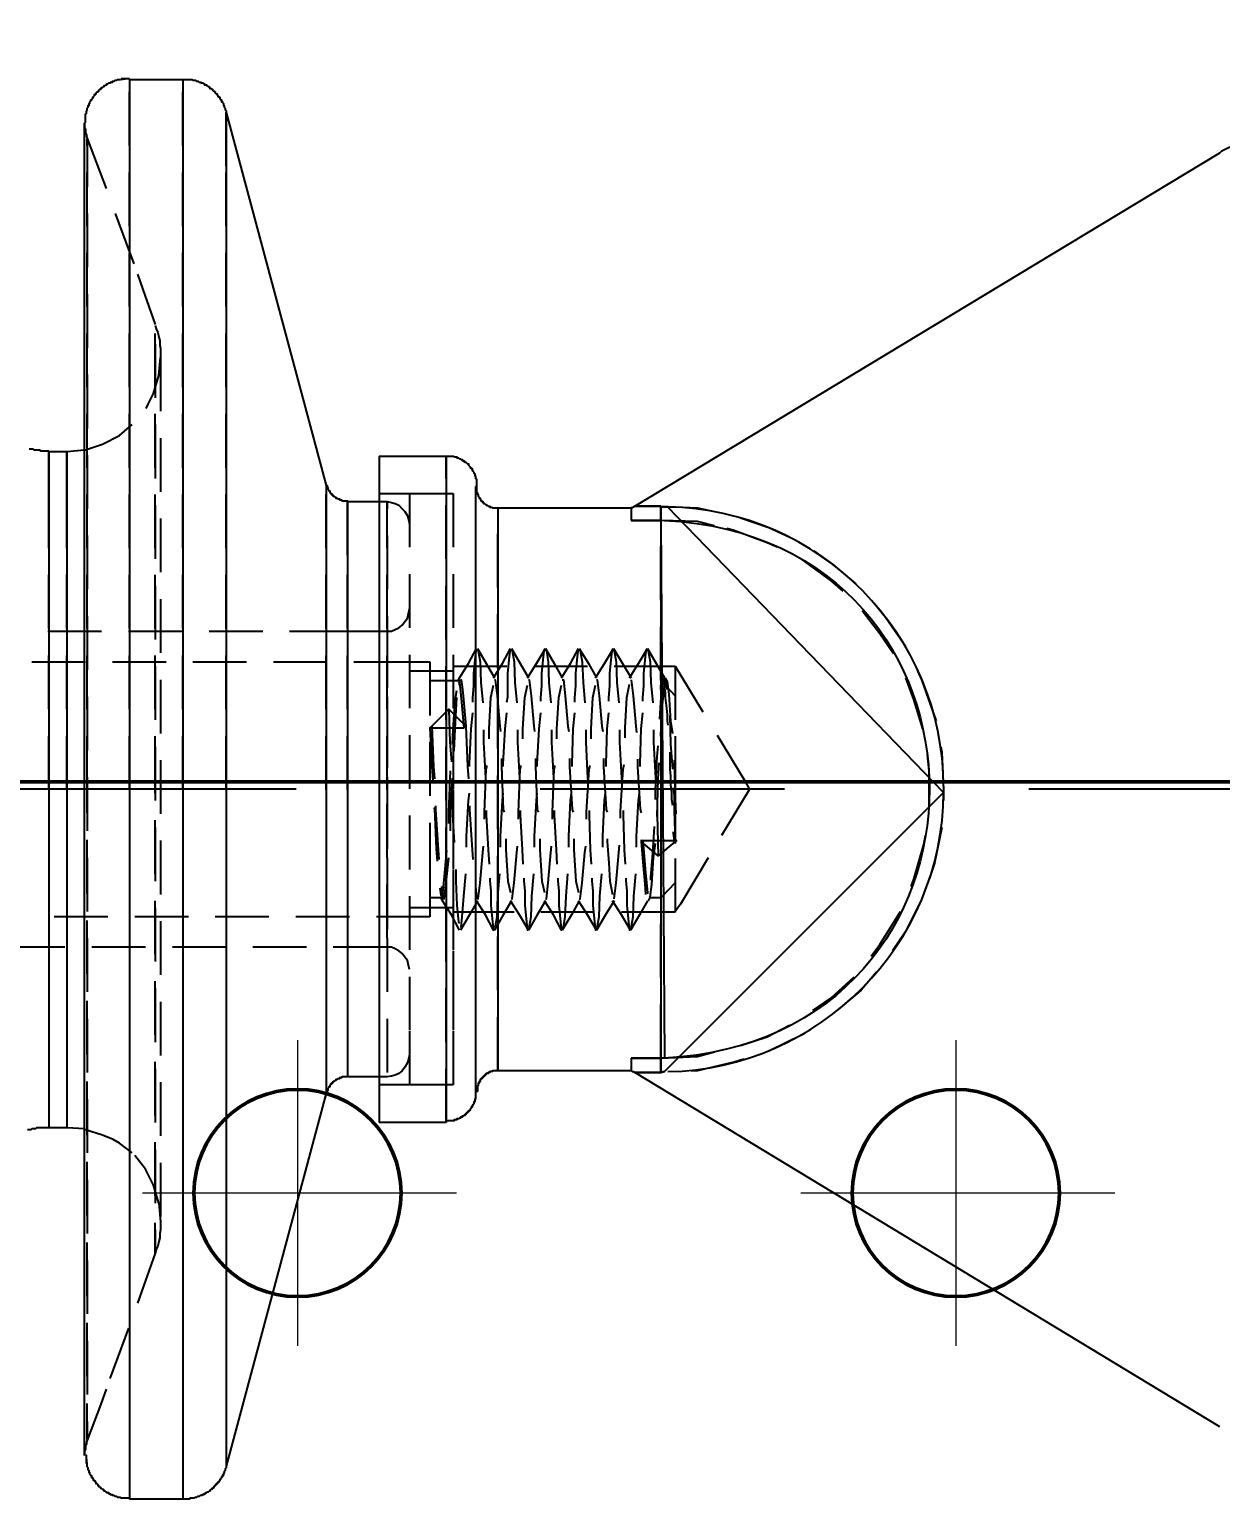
# Model space of a CAD drawing. Header units: inches. Extents: x 198356 to 209798, y -190593 to -183267.
# Drawn here: x 203965.4 to 204045.8, y -184401.5 to -184301.5 of the extents above; entities that cross this region are included whole.
import ezdxf

# ---------------------------------------------------------------- set-up
doc = ezdxf.new("R2010")
doc.units = ezdxf.units.IN
doc.header["$LTSCALE"] = 13
doc.linetypes.add('CENTERX2', pattern=[101.6, 63.5, -12.7, 12.7, -12.7])
doc.linetypes.add('点画线', pattern=[18, 12, -2, 2, -2])
doc.layers.add('1', color=4, linetype='Continuous')
for name, color, linetype, lineweight in [('2细实线', 3, 'Continuous', 20), ('中心线层', 1, '点画线', 18), ('标注、文本', 3, 'Continuous', 25), ('粗实线层', 7, 'Continuous', 35)]:
    doc.layers.add(name, color=color, linetype=linetype, lineweight=lineweight)
doc.styles.get("Standard").update_dxf_attribs({"font": 'gbenor.shx', "bigfont": 'gbcbig.shx'})
doc.dimstyles.new('英寸 1-10', dxfattribs={"dimscale": 14, "dimtxt": 3.5, "dimasz": 2, "dimexe": 1.5, "dimexo": 0.5, "dimgap": 0.5, "dimtad": 1, "dimtoh": 1, "dimdec": 0, "dimdsep": 46, "dimtxsty": 'Standard', "dimcen": 2.5, "dimclrd": 3, "dimclre": 3, "dimclrt": 3, "dimadec": 0, "dimazin": 2, "dimtfac": 1, "dimtdec": 0, "dimtmove": 0, "dimatfit": 2, "dimfxl": 1, "dimarcsym": 0})

# ---------------------------------------------------------------- blocks, each defined once
blk = doc.blocks.new('*D101')
at = {"layer": '2细实线', "color": 3, "linetype": 'ByBlock', "lineweight": -2}
for p, q in [((204482.46, -183812.81), (204702.34, -183812.81)), ((204681.34, -183854.81), (204681.34, -185990.8)), ((204332.46, -186032.8), (204702.34, -186032.8)), ((201100.83, -188826.91), (201100.83, -188994.78)), ((199830.83, -188846.49), (199830.83, -188994.78)), ((201072.83, -188973.78), (199858.83, -188973.78))]:
    blk.add_line(p, q, dxfattribs=at)
at = {"layer": '2细实线', "color": 3, "linetype": 'ByBlock'}
for points in [[(204674.34, -183854.81), (204688.34, -183854.81), (204681.34, -183812.81)], [(204674.34, -185990.8), (204688.34, -185990.8), (204681.34, -186032.8)], [(199858.83, -188969.12), (199858.83, -188978.45), (199830.83, -188973.78)], [(201072.83, -188969.12), (201072.83, -188978.45), (201100.83, -188973.78)]]:
    blk.add_solid(points, dxfattribs=at)
at = {"layer": 'Defpoints', "color": 0, "linetype": 'ByBlock'}
for p in [(204475.46, -183812.81), (204325.46, -186032.8), (204681.34, -186032.8), (201100.83, -188819.91), (199830.83, -188839.49), (199830.83, -188973.78)]:
    blk.add_point(p, dxfattribs=at)
at = {"layer": '2细实线', "color": 3, "linetype": 'ByBlock', "insert": (204636.06, -185152.31), "char_height": 73.5, "attachment_point": 5, "rotation": 90}
blk.add_mtext('2220 [87]', dxfattribs=at)
at = {"layer": '2细实线', "color": 3, "linetype": 'ByBlock', "insert": (200465.83, -188941.26), "char_height": 49, "attachment_point": 5}
blk.add_mtext('1270 [50]', dxfattribs=at)
blk = doc.blocks.new('A$C1E121E43')
at = {"layer": '1', "ltscale": 5}
for p, q in [((286.28, 121.31), (289.9, 121.31)), ((292.81, 119.07), (299.58, 93.85)), ((283.43, 117.32), (284.7, 113.93)), ((320.44, 92.46), (359.99, 116.35)), ((285.31, 112.24), (286.58, 108.85)), ((288.39, 102.8), (288.39, 102.5)), ((283.43, 100.51), (283.43, 100.93)), ((280.83, 96.15), (282.04, 96.15)), ((282.04, 96.15), (283.25, 96.27)), ((303.15, 95.85), (307.68, 95.85)), ((305.2, 93.31), (308.17, 93.31)), ((301.03, 92.77), (303.15, 92.77)), ((303.15, 92.77), (303.69, 92.77)), ((311.19, 92.34), (320.2, 92.34)), ((320.44, 92.46), (322.2, 92.46)), ((322.2, 91.5), (320.2, 91.5)), ((320.2, 91.5), (322.2, 91.5)), ((280.77, 84), (284.4, 84)), ((286.22, 84), (289.84, 84)), ((291.66, 84), (295.29, 84)), ((279.68, 81.94), (283.31, 81.94)), ((285.13, 81.94), (288.76, 81.94)), ((290.57, 81.94), (294.2, 81.94)), ((296.01, 81.94), (299.64, 81.94)), ((305.2, 81.34), (308.17, 81.34)), ((307.68, 79.88), (307.68, 81.64)), ((308.17, 81.64), (311.8, 81.64)), ((313.61, 81.64), (317.24, 81.64)), ((323.16, 81.64), (325.04, 78.55)), ((306.59, 80.67), (308.53, 80.67)), ((308.47, 80.61), (308.59, 80.85)), ((322.2, 80.67), (323.16, 79.64)), ((322.2, 80.67), (322.56, 80.67)), ((307.68, 78.01), (307.68, 79.88)), ((306.59, 77.47), (308.89, 77.47)), ((309.01, 77.59), (308.89, 77.47)), ((283.43, 73.29), (283.43, 76.92)), ((286.28, 73.29), (286.28, 76.92)), ((289.9, 73.29), (289.9, 76.92)), ((292.81, 73.29), (292.81, 76.92)), ((322.2, 76.92), (322.2, 76.98)), ((283.43, 71.72), (283.43, 73.29)), ((288.03, 73.05), (288.03, 73.29)), ((328.18, 73.29), (326.31, 70.21)), ((318.57, 69.97), (318.57, 69.79)), ((320.87, 69.91), (320.87, 69.79)), ((320.99, 69.85), (320.87, 69.79)), ((323.16, 69.79), (322.02, 68.82)), ((322.2, 69.85), (323.1, 69.85)), ((323.1, 69.85), (323.29, 69.85)), ((323.29, 69.85), (323.16, 69.79)), ((319.84, 67.31), (319.84, 67.12)), ((323.16, 67), (322.2, 65.98)), ((308.17, 65.31), (305.2, 65.31)), ((307.38, 65.98), (306.59, 65.98)), ((307.44, 65.79), (307.32, 66.04)), ((322.2, 65.98), (321.41, 65.98)), ((284.82, 64.71), (281.2, 64.71)), ((290.27, 64.71), (286.64, 64.71)), ((295.71, 64.71), (292.08, 64.71)), ((301.15, 64.71), (297.52, 64.71)), ((306.59, 64.71), (302.97, 64.71)), ((317.72, 65.01), (314.09, 65.01)), ((323.16, 65.01), (319.54, 65.01)), ((281.92, 62.65), (278.29, 62.65)), ((287.36, 62.65), (283.74, 62.65)), ((292.81, 62.65), (289.18, 62.65)), ((298.25, 62.65), (294.62, 62.65)), ((303.69, 62.65), (300.06, 62.65)), ((320.2, 55.15), (322.2, 55.15)), ((320.2, 54.3), (311.19, 54.3)), ((359.99, 30.24), (320.44, 54.18)), ((322.44, 54.24), (322.2, 54.18)), ((303.15, 53.88), (301.03, 53.88)), ((303.69, 53.88), (303.15, 53.88)), ((308.17, 53.34), (305.2, 53.34)), ((299.58, 52.79), (292.81, 27.58)), ((282.04, 50.43), (280.83, 50.43)), ((283.25, 50.37), (282.04, 50.43)), ((307.68, 50.8), (303.15, 50.8)), ((288.03, 41.97), (286.82, 38.58)), ((286.22, 36.89), (284.95, 33.5)), ((289.9, 25.34), (286.28, 25.34))]:
    blk.add_line(p, q, dxfattribs=at)
at = {"layer": '1', "color": 1, "linetype": 'CENTERX2', "lineweight": -3, "ltscale": 0.1}
blk.add_line((429.62, 73.32), (0, 73.32), dxfattribs=at)
at = {"layer": '1', "ltscale": 5}
for points in [[(283.25, 118.35), (283.31, 118.41), (283.31, 118.89), (283.31, 118.95), (283.37, 119.01), (283.37, 119.19), (283.43, 119.25), (283.43, 119.37), (283.49, 119.43), (283.49, 119.55), (283.55, 119.55), (283.55, 119.68), (283.61, 119.68), (283.61, 119.8), (283.68, 119.86), (283.68, 119.92), (283.74, 119.92), (283.74, 119.98), (283.8, 120.04), (283.8, 120.1), (283.86, 120.1), (283.86, 120.16), (283.92, 120.22), (283.92, 120.28), (283.98, 120.28), (283.98, 120.34), (284.04, 120.34), (284.04, 120.4), (284.1, 120.46), (284.16, 120.46), (284.16, 120.52), (284.22, 120.52), (284.22, 120.58), (284.28, 120.64), (284.34, 120.64), (284.34, 120.7), (284.4, 120.7), (284.4, 120.76), (284.46, 120.76), (284.52, 120.82), (284.58, 120.82), (284.58, 120.89), (284.64, 120.89), (284.7, 120.95), (284.76, 120.95), (284.76, 121.01), (284.82, 121.01), (284.88, 121.07), (285.01, 121.07), (285.01, 121.13), (285.13, 121.13), (285.13, 121.19), (285.25, 121.19), (285.31, 121.25), (285.43, 121.25), (285.49, 121.31), (285.67, 121.31), (286.15, 121.37), (286.28, 121.37)], [(286.28, 121.31), (286.28, 25.4), (286.28, 25.34)], [(289.9, 121.31), (290.45, 121.31), (290.51, 121.31), (290.57, 121.25), (290.75, 121.25), (290.81, 121.19), (290.93, 121.19), (290.99, 121.13), (291.11, 121.13), (291.11, 121.07), (291.23, 121.07), (291.3, 121.01), (291.36, 121.01), (291.36, 120.95), (291.48, 120.95), (291.48, 120.89), (291.54, 120.89), (291.6, 120.82), (291.66, 120.82), (291.66, 120.76), (291.72, 120.76), (291.72, 120.7), (291.78, 120.7), (291.84, 120.64), (291.9, 120.64), (291.9, 120.58), (291.96, 120.52), (292.02, 120.52), (292.02, 120.46), (292.08, 120.46), (292.08, 120.4), (292.14, 120.34), (292.2, 120.34), (292.2, 120.28), (292.26, 120.22), (292.26, 120.16), (292.32, 120.16), (292.32, 120.1), (292.38, 120.1), (292.38, 120.04), (292.44, 119.98), (292.44, 119.92), (292.5, 119.92), (292.5, 119.8), (292.56, 119.8), (292.56, 119.74), (292.63, 119.68), (292.63, 119.55), (292.69, 119.55), (292.69, 119.43), (292.75, 119.37), (292.75, 119.25), (292.81, 119.19), (292.81, 119.07)], [(289.9, 121.31), (289.9, 25.4), (289.9, 25.34)], [(286.28, 116.83), (286.28, 116.95), (286.28, 118.47), (286.28, 119.62), (286.28, 120.46)], [(289.9, 116.83), (289.9, 116.95), (289.9, 118.47), (289.9, 119.62), (289.9, 120.46)], [(283.25, 118.35), (283.25, 118.16), (283.25, 118.04), (283.31, 117.92), (283.31, 117.8), (283.31, 117.68), (283.37, 117.56), (283.37, 117.44), (283.43, 117.32)], [(283.25, 28.3), (283.25, 118.16), (283.25, 118.35)], [(292.81, 115.44), (292.81, 116.59), (292.81, 116.83), (292.81, 117.68), (292.81, 118.47), (292.81, 118.95), (292.81, 119.07)], [(292.81, 119.07), (292.81, 27.7), (292.81, 27.58)], [(283.43, 116.83), (283.43, 116.95), (283.43, 117.26), (283.43, 116.95), (283.43, 116.29), (283.43, 115.38), (283.43, 114.11), (283.43, 114.05)], [(359.99, 116.35), (360.11, 116.47), (361.08, 116.95), (361.2, 117.01), (361.32, 117.01), (361.44, 117.08), (361.56, 117.14), (361.69, 117.2), (361.81, 117.2), (361.93, 117.26), (361.99, 117.32), (362.11, 117.32), (362.35, 117.44), (362.47, 117.44), (362.59, 117.5), (362.71, 117.5), (362.83, 117.56), (363.08, 117.56), (363.2, 117.62), (363.32, 117.62), (363.44, 117.68), (363.68, 117.68), (364.77, 117.8), (365.13, 117.8)], [(283.43, 111.39), (283.43, 112.6), (283.43, 114.11), (283.43, 115.02)], [(286.28, 111.39), (286.28, 113.14), (286.28, 115.02)], [(289.9, 111.39), (289.9, 113.14), (289.9, 115.02)], [(292.81, 111.39), (292.81, 111.63), (292.81, 113.57), (292.81, 115.02)], [(283.43, 112.24), (283.43, 110.79), (283.43, 108.67), (283.43, 108.61)], [(283.43, 105.95), (283.43, 106.31), (283.43, 108.67), (283.43, 109.58)], [(286.28, 105.95), (286.28, 108.31), (286.28, 109.58)], [(289.9, 105.95), (289.9, 108.31), (289.9, 109.58)], [(292.81, 105.95), (292.81, 106.98), (292.81, 109.46), (292.81, 109.58)], [(286.82, 108.13), (287.18, 107.1), (288.03, 104.74)], [(283.43, 106.79), (283.43, 106.31), (283.43, 103.77), (283.43, 103.17)], [(283.43, 100.93), (283.43, 103.77), (283.43, 104.13)], [(286.28, 100.51), (286.28, 102.5), (286.28, 104.13)], [(288.03, 104.68), (288.09, 104.44), (288.21, 104.19), (288.27, 103.89), (288.33, 103.65), (288.33, 103.35), (288.39, 103.11), (288.39, 102.8)], [(288.03, 100.51), (288.03, 101.23), (288.03, 102.56), (288.03, 103.53), (288.03, 104.13)], [(289.9, 100.51), (289.9, 102.5), (289.9, 104.13)], [(292.81, 100.51), (292.81, 101.41), (292.81, 104.13)], [(288.03, 103.41), (288.03, 103.05), (288.03, 101.9), (288.03, 100.51), (288.03, 99.78)], [(287.42, 99.05), (287.55, 99.36), (287.91, 100.08), (288.27, 101.29), (288.39, 102.5)], [(288.39, 102.5), (288.39, 102.38), (288.39, 101.9), (288.39, 101.11), (288.39, 100.02), (288.39, 98.87)], [(283.43, 101.35), (283.43, 100.93), (283.43, 97.97), (283.43, 97.72)], [(279.5, 96.33), (279.74, 96.33), (279.81, 96.27), (280.17, 96.27), (280.29, 96.21), (280.83, 96.21)], [(283.43, 95.06), (283.43, 97.97), (283.43, 98.69)], [(286.28, 95.06), (286.28, 95.91), (286.28, 98.69)], [(288.03, 95.06), (288.03, 95.79), (288.03, 97.84), (288.03, 98.69)], [(289.9, 95.06), (289.9, 95.91), (289.9, 98.69)], [(292.81, 95.06), (292.81, 95.12), (292.81, 98.33), (292.81, 98.69)], [(283.25, 96.27), (283.31, 96.27), (284.46, 96.64), (285.61, 97.24), (286.46, 97.97)], [(288.03, 97.97), (288.03, 96.88), (288.03, 94.64), (288.03, 94.34)], [(280.83, 89.62), (280.83, 90.16), (280.83, 91.92), (280.83, 93.25), (280.83, 93.37), (280.83, 94.52), (280.83, 95.37), (280.83, 95.91), (280.83, 96.15)], [(280.83, 96.15), (280.83, 50.56), (280.83, 50.43)], [(282.04, 89.62), (282.04, 90.16), (282.04, 91.92), (282.04, 93.25), (282.04, 93.37), (282.04, 94.52), (282.04, 95.37), (282.04, 95.91), (282.04, 96.15)], [(282.04, 96.15), (282.04, 50.56), (282.04, 50.43)], [(288.39, 97.06), (288.39, 96.94), (288.39, 95), (288.39, 93.43)], [(283.43, 95.91), (283.43, 94.76), (283.43, 92.28)], [(303.15, 95.85), (303.15, 75.95), (303.15, 73.29)], [(307.68, 94.34), (307.68, 94.64), (307.68, 95.37), (307.68, 95.73), (307.68, 95.85)], [(307.68, 95.85), (308.17, 95.85), (308.23, 95.79), (308.41, 95.79), (308.41, 95.73), (308.53, 95.73), (308.59, 95.67), (308.65, 95.67), (308.71, 95.61), (308.77, 95.61), (308.77, 95.55), (308.89, 95.55), (308.89, 95.49), (308.95, 95.49), (308.95, 95.43), (309.01, 95.43), (309.13, 95.31), (309.19, 95.31), (309.19, 95.24), (309.32, 95.12), (309.32, 95.06), (309.38, 95.06), (309.38, 95), (309.44, 95), (309.44, 94.88), (309.5, 94.88), (309.5, 94.82), (309.56, 94.76), (309.56, 94.7), (309.62, 94.64), (309.62, 94.52), (309.68, 94.52), (309.68, 94.34), (309.74, 94.28), (309.74, 93.79)], [(307.68, 95.85), (307.68, 75.95), (307.68, 73.29)], [(283.43, 89.62), (283.43, 91.43), (283.43, 93.25)], [(286.28, 89.62), (286.28, 92.34), (286.28, 93.25)], [(288.03, 89.62), (288.03, 91.01), (288.03, 93.25)], [(289.9, 89.62), (289.9, 92.34), (289.9, 93.25)], [(292.81, 89.62), (292.81, 91.74), (292.81, 93.25)], [(299.58, 93.85), (299.64, 93.85), (299.64, 93.73), (299.7, 93.73), (299.7, 93.61), (299.76, 93.55), (299.76, 93.49), (299.82, 93.49), (299.82, 93.43), (299.88, 93.37), (299.88, 93.31), (299.94, 93.31), (299.94, 93.25), (300, 93.25), (300, 93.19), (300.06, 93.19), (300.06, 93.13), (300.12, 93.13), (300.18, 93.07), (300.24, 93.07), (300.24, 93.01), (300.31, 93.01), (300.37, 92.95), (300.49, 92.95), (300.49, 92.89), (300.61, 92.89), (300.67, 92.83), (301.03, 92.83), (301.03, 92.77)], [(299.58, 93.85), (299.58, 53.16), (299.58, 52.79)], [(299.58, 89.62), (299.58, 90.65), (299.58, 91.92), (299.58, 92.89), (299.58, 93.25)], [(303.15, 93.31), (306.78, 93.31), (308.17, 93.31)], [(305.2, 93.31), (305.2, 92.95), (305.2, 92.34), (305.2, 91.43), (305.2, 90.23), (305.2, 89.68)], [(308.17, 93.31), (308.17, 92.95), (308.17, 92.34), (308.17, 91.43), (308.17, 90.23), (308.17, 89.68)], [(308.17, 93.31), (308.17, 92.95), (308.17, 92.34), (308.17, 91.43), (308.17, 90.23), (308.17, 89.68)], [(309.68, 93.79), (309.74, 93.79), (309.74, 93.43), (309.8, 93.37), (309.8, 93.25), (309.86, 93.25), (309.86, 93.13), (309.92, 93.07), (309.92, 93.01), (309.98, 93.01), (309.98, 92.95), (310.04, 92.89), (310.04, 92.83), (310.1, 92.83), (310.1, 92.77), (310.16, 92.77), (310.16, 92.7), (310.22, 92.7), (310.22, 92.64), (310.28, 92.64), (310.34, 92.58), (310.4, 92.58), (310.4, 92.52), (310.46, 92.52), (310.53, 92.46), (310.65, 92.46), (310.65, 92.4), (310.77, 92.4), (310.83, 92.34), (311.19, 92.34)], [(309.68, 93.79), (309.68, 75.89), (309.68, 73.29)], [(288.03, 92.52), (288.03, 92.28), (288.03, 89.68), (288.03, 88.89)], [(301.03, 89.14), (301.03, 89.62), (301.03, 89.92), (301.03, 91.07), (301.03, 91.92), (301.03, 92.52), (301.03, 92.77)], [(301.03, 92.77), (301.03, 54), (301.03, 53.88)], [(303.69, 92.77), (303.99, 92.7), (304.24, 92.64), (304.48, 92.52), (304.72, 92.28), (304.9, 92.1), (305.08, 91.8), (305.14, 91.56), (305.2, 91.25)], [(303.69, 89.62), (303.69, 89.92), (303.69, 91.07), (303.69, 91.92), (303.69, 92.52), (303.69, 92.77), (303.69, 92.64), (303.69, 92.28)], [(307.68, 88.89), (307.68, 89.02), (307.68, 90.77), (307.68, 92.34), (307.68, 92.52)], [(311.19, 92.34), (311.19, 75.77), (311.19, 73.29)], [(322.2, 92.46), (320.44, 92.46), (320.32, 92.4), (320.26, 92.34), (320.2, 92.34), (320.2, 91.56), (320.2, 91.5)], [(322.2, 92.46), (324.68, 92.34), (325.82, 92.1)], [(322.2, 91.5), (322.2, 91.56), (322.2, 91.68), (322.2, 91.74), (322.2, 91.86), (322.2, 92.04), (322.2, 92.16), (322.2, 92.34), (322.2, 92.46)], [(322.2, 92.46), (322.2, 91.56), (322.2, 91.5)], [(322.2, 54.18), (322.44, 54.24), (341.31, 73.11), (322.68, 92.4), (322.2, 92.4)], [(288.39, 91.62), (288.39, 90.47), (288.39, 87.99)], [(322.2, 91.5), (322.2, 56), (322.2, 55.15), (320.2, 55.15)], [(325.82, 91.13), (324.86, 91.37), (324.68, 91.43), (322.2, 91.5)], [(322.2, 91.5), (322.44, 55.15), (322.2, 55.15)], [(327.58, 91.68), (329.51, 91.01), (330.97, 90.35)], [(283.43, 90.47), (283.43, 87.99), (283.43, 86.84)], [(303.69, 90.47), (303.69, 89.26), (303.69, 87.69), (303.69, 86.84)], [(311.19, 86.96), (311.19, 87.38), (311.19, 88.89), (311.19, 90.16), (311.19, 90.59)], [(330.06, 89.68), (329.39, 89.98), (327.09, 90.83), (326.67, 90.95)], [(322.2, 86.11), (322.2, 87.93), (322.2, 89.44), (322.2, 89.74)], [(332.54, 89.44), (333.81, 88.53), (335.38, 87.2)], [(334.53, 86.72), (333.69, 87.44), (331.69, 88.89)], [(280.83, 84.18), (280.83, 86.11), (280.83, 87.81)], [(282.04, 84.18), (282.04, 86.11), (282.04, 87.81)], [(283.43, 84.18), (283.43, 84.42), (283.43, 87.81)], [(286.28, 84.18), (286.28, 84.96), (286.28, 87.81)], [(288.03, 84.18), (288.03, 85.51), (288.03, 87.81)], [(288.03, 87.08), (288.03, 86.96), (288.03, 84.06), (288.03, 83.45)], [(289.9, 84.18), (289.9, 84.96), (289.9, 87.81)], [(292.81, 84.18), (292.81, 84.54), (292.81, 87.81)], [(299.58, 84.18), (299.58, 85.39), (299.58, 87.38), (299.58, 87.81)], [(301.03, 84.18), (301.03, 84.96), (301.03, 86.84), (301.03, 87.81)], [(303.69, 84.18), (303.69, 84.96), (303.69, 86.84), (303.69, 87.81)], [(305.2, 87.87), (305.2, 87.02), (305.2, 85.09), (305.2, 84.24)], [(307.68, 83.45), (307.68, 84.78), (307.68, 86.96), (307.68, 87.08)], [(308.17, 87.87), (308.17, 87.02), (308.17, 85.09), (308.17, 84.24)], [(308.17, 87.87), (308.17, 87.02), (308.17, 85.09), (308.17, 84.24)], [(288.39, 86.17), (288.39, 85.21), (288.39, 82.55)], [(303.69, 84), (303.99, 84), (304.24, 84.12), (304.48, 84.24), (304.72, 84.42), (304.9, 84.66), (305.08, 84.9), (305.14, 85.21), (305.2, 85.51)], [(311.19, 81.52), (311.19, 81.58), (311.19, 83.69), (311.19, 85.15)], [(337.92, 82.48), (337.01, 83.82), (335.8, 85.39)], [(336.59, 85.93), (337.38, 84.96), (338.77, 82.97)], [(283.43, 85.02), (283.43, 84.42), (283.43, 81.4)], [(303.69, 85.02), (303.69, 83.94), (303.69, 81.76), (303.69, 81.4)], [(322.2, 80.67), (322.2, 81.94), (322.2, 84.12), (322.2, 84.3)], [(297.1, 84), (300.73, 84), (303.69, 84)], [(303.69, 83.82), (303.69, 83.33), (303.69, 82.55), (303.69, 81.52), (303.69, 80.19)], [(280.83, 78.74), (280.83, 81.28), (280.83, 82.36)], [(282.04, 78.74), (282.04, 81.28), (282.04, 82.36)], [(283.43, 78.74), (283.43, 80.73), (283.43, 82.36)], [(286.28, 78.74), (286.28, 81.09), (286.28, 82.36)], [(288.03, 78.74), (288.03, 79.52), (288.03, 82.36)], [(289.9, 78.74), (289.9, 81.09), (289.9, 82.36)], [(292.81, 78.74), (292.81, 80.85), (292.81, 82.36)], [(299.58, 78.74), (299.58, 80.91), (299.58, 82.36)], [(301.03, 78.74), (301.03, 80.61), (301.03, 82.36)], [(303.69, 78.74), (303.69, 80.19), (303.69, 81.52), (303.69, 82.36)], [(303.69, 78.74), (303.69, 80.61), (303.69, 82.36)], [(305.2, 82.42), (305.2, 80.67), (305.2, 78.8)], [(308.17, 82.42), (308.17, 80.67), (308.17, 78.8)], [(308.17, 82.42), (308.17, 80.67), (308.17, 78.8)], [(308.59, 80.85), (309.19, 81.82), (309.74, 82.85)], [(309.5, 79.22), (309.5, 79.52), (309.56, 80.31), (309.56, 81.15), (309.68, 82.3), (309.74, 82.79)], [(309.8, 82.85), (310.4, 81.82), (310.95, 80.85)], [(309.8, 82.73), (309.86, 82.67), (309.98, 81.94), (310.04, 80.55), (310.16, 79.16)], [(310.89, 80.85), (311.49, 81.82), (312.04, 82.85)], [(311.8, 79.22), (311.86, 79.58), (311.86, 80.31), (311.86, 81.15), (311.98, 82.3), (312.04, 82.79)], [(312.1, 82.85), (312.7, 81.82), (313.25, 80.85)], [(312.1, 82.73), (312.16, 82.67), (312.28, 81.94), (312.34, 80.55), (312.46, 79.16)], [(313.19, 80.85), (313.79, 81.82), (314.4, 82.85)], [(314.09, 79.28), (314.09, 79.52), (314.15, 80.31), (314.15, 81.15), (314.27, 82.3), (314.34, 82.79), (314.4, 82.79)], [(314.4, 82.85), (315, 81.82), (315.54, 80.85)], [(314.4, 82.73), (314.46, 82.67), (314.58, 81.94), (314.64, 80.55), (314.76, 79.16)], [(315.48, 80.85), (316.09, 81.82), (316.63, 82.85)], [(316.39, 79.22), (316.39, 79.52), (316.45, 80.31), (316.45, 81.15), (316.57, 82.3), (316.63, 82.79)], [(316.69, 82.85), (317.3, 81.82), (317.84, 80.85)], [(316.69, 82.73), (316.75, 82.67), (316.88, 81.94), (316.94, 80.55), (317.06, 79.16)], [(317.78, 80.85), (318.39, 81.82), (318.99, 82.85)], [(318.69, 79.28), (318.69, 79.52), (318.75, 80.31), (318.75, 81.15), (318.87, 82.3), (318.93, 82.79), (318.99, 82.79)], [(318.99, 82.85), (319.6, 81.82), (320.2, 80.85)], [(318.99, 82.73), (319.05, 82.67), (319.17, 81.94), (319.23, 80.55), (319.35, 79.16)], [(320.08, 80.85), (320.68, 81.82), (321.29, 82.85)], [(320.99, 79.28), (320.99, 79.52), (321.05, 80.31), (321.05, 81.15), (321.17, 82.3), (321.23, 82.79), (321.29, 82.79)], [(321.29, 82.85), (321.89, 81.82), (322.44, 80.85)], [(321.29, 82.73), (321.35, 82.67), (321.47, 81.94), (321.53, 80.55), (321.65, 79.16)], [(288.03, 81.64), (288.03, 81.09), (288.03, 78.01)], [(301.45, 81.94), (305.08, 81.94), (306.59, 81.94)], [(306.59, 81.94), (306.59, 81.76), (306.59, 81.34), (306.59, 80.55), (306.59, 79.46), (306.59, 78.31)], [(319.05, 81.64), (322.68, 81.64), (323.16, 81.64)], [(323.16, 81.64), (323.16, 81.52), (323.16, 81.03), (323.16, 80.25), (323.16, 79.22), (323.16, 78.01)], [(339.55, 81.34), (339.85, 80.67), (340.7, 78.25), (340.82, 77.95)], [(288.39, 80.73), (288.39, 79.4), (288.39, 77.1)], [(308.53, 80.49), (308.59, 80.55), (308.71, 79.46), (308.89, 77.47)], [(308.59, 80.37), (308.59, 80.67), (308.71, 80.73), (308.77, 80.25), (308.83, 79.64), (309.01, 77.59)], [(310.59, 76.74), (310.59, 77.41), (310.71, 79.52), (310.89, 80.37)], [(310.95, 80.73), (311.01, 80.73), (311.13, 79.64), (311.31, 77.59), (311.37, 77.22)], [(312.88, 76.74), (312.88, 77.41), (313, 79.52), (313.19, 80.37)], [(313.25, 80.73), (313.31, 80.73), (313.43, 79.64), (313.61, 77.59), (313.67, 77.22)], [(315.18, 76.74), (315.18, 77.41), (315.3, 79.52), (315.48, 80.37)], [(315.54, 80.73), (315.61, 80.73), (315.73, 79.64), (315.91, 77.59), (315.97, 77.22)], [(317.48, 76.74), (317.48, 77.41), (317.6, 79.52), (317.78, 80.37)], [(317.84, 80.73), (317.9, 80.73), (318.02, 79.64), (318.21, 77.59), (318.27, 77.22)], [(319.78, 76.8), (319.78, 77.47), (319.9, 79.52), (320.08, 80.43)], [(320.2, 80.73), (320.32, 79.64), (320.5, 77.59), (320.56, 77.16)], [(322.14, 78.07), (322.2, 79.22), (322.32, 80.37), (322.44, 80.85), (322.5, 80.61), (322.62, 80.07)], [(322.2, 80.67), (322.2, 80.61), (322.2, 80.37), (322.2, 79.76), (322.2, 78.86), (322.2, 77.65), (322.2, 77.04)], [(322.2, 80.07), (322.2, 80.31), (322.26, 80.49), (322.32, 80.61), (322.38, 80.61), (322.38, 80.49), (322.44, 80.37), (322.44, 80.13), (322.5, 79.88), (322.5, 79.76), (322.5, 79.52), (322.56, 78.98), (322.62, 78.37), (322.62, 77.95), (322.68, 77.65)], [(322.2, 76.98), (322.32, 79.04), (322.44, 80.31)], [(322.5, 80.85), (322.56, 80.73), (322.62, 80.61)], [(322.56, 80.55), (322.62, 80.61), (322.74, 79.76), (322.86, 77.95), (322.98, 77.1)], [(339.92, 77.41), (339.31, 79.4), (338.77, 80.85)], [(283.43, 79.58), (283.43, 77.04), (283.43, 75.95)], [(303.69, 79.58), (303.69, 79.46), (303.69, 77.04), (303.69, 75.95)], [(308.11, 76.38), (308.17, 77.34), (308.29, 79.34), (308.41, 80.01)], [(308.23, 75.89), (308.29, 77.41), (308.41, 79.52)], [(311.19, 76.07), (311.19, 76.98), (311.19, 79.28), (311.19, 79.7)], [(303.69, 78.37), (303.69, 76.98), (303.69, 75.17), (303.69, 74.74)], [(307.86, 78.74), (306.72, 77.59), (306.84, 74.87), (306.9, 74.02)], [(309.01, 77.59), (307.86, 78.74), (307.93, 76.5), (308.05, 75.17)], [(309.26, 74.87), (309.26, 75.05), (309.38, 77.41), (309.5, 78.49)], [(311.55, 74.87), (311.55, 75.05), (311.67, 77.41), (311.8, 78.49)], [(313.85, 74.87), (313.85, 75.05), (313.97, 77.41), (314.09, 78.49)], [(316.21, 74.87), (316.21, 75.05), (316.27, 77.41), (316.39, 78.49)], [(318.51, 74.87), (318.51, 75.05), (318.57, 77.41), (318.69, 78.49)], [(320.81, 74.87), (320.81, 75.05), (320.87, 77.41), (320.99, 78.49)], [(322.8, 78.31), (322.86, 76.38), (322.98, 74.68)], [(306.72, 77.59), (306.59, 77.47), (306.72, 74.87), (306.78, 73.9)], [(309.01, 77.59), (309.13, 74.87), (309.19, 74.02)], [(310.22, 77.34), (310.22, 76.5), (310.34, 74.08), (310.4, 73.72)], [(312.52, 77.34), (312.52, 76.5), (312.64, 74.08), (312.7, 73.72)], [(314.82, 77.34), (314.82, 76.5), (314.94, 74.08), (315, 73.72)], [(317.12, 77.34), (317.12, 76.5), (317.24, 74.08), (317.3, 73.72)], [(319.41, 77.34), (319.41, 76.5), (319.54, 74.08), (319.6, 73.72)], [(321.71, 77.34), (321.71, 76.5), (321.83, 74.08), (321.89, 73.72)], [(280.83, 73.29), (280.83, 76.01), (280.83, 76.92)], [(282.04, 73.29), (282.04, 76.01), (282.04, 76.92)], [(288.03, 73.29), (288.03, 76.44), (288.03, 76.92)], [(288.03, 76.2), (288.03, 74.87), (288.03, 72.57)], [(299.58, 73.29), (299.58, 75.89), (299.58, 76.92)], [(301.03, 73.29), (301.03, 75.83), (301.03, 76.92)], [(303.69, 73.29), (303.69, 75.17), (303.69, 76.92)], [(303.69, 73.29), (303.69, 75.83), (303.69, 76.92)], [(305.2, 76.98), (305.2, 75.83), (305.2, 73.35)], [(306.59, 76.5), (306.59, 75.11), (306.59, 73.41), (306.59, 72.87)], [(307.68, 72.57), (307.68, 74.68), (307.68, 76.2)], [(308.17, 76.98), (308.17, 75.83), (308.17, 73.35)], [(308.17, 76.98), (308.17, 75.83), (308.17, 73.35)], [(321.83, 72.63), (321.83, 73.29), (321.95, 75.53), (322.02, 76.26)], [(323.16, 76.92), (323.16, 76.5), (323.16, 76.2), (323.16, 74.93), (323.16, 73.29)], [(326.01, 76.98), (327.88, 73.9), (328.18, 73.35)], [(341.12, 76.2), (341.19, 75.83), (341.31, 73.29), (341.31, 72.57)], [(288.39, 75.29), (288.39, 73.29), (288.39, 71.66)], [(311.43, 75.41), (311.43, 74.87), (311.55, 71.96), (311.61, 71.78)], [(313.73, 75.41), (313.73, 74.87), (313.85, 71.96), (313.91, 71.78)], [(316.03, 75.41), (316.03, 74.87), (316.21, 71.96), (316.27, 71.78)], [(318.33, 75.41), (318.33, 74.87), (318.51, 71.96), (318.57, 71.78)], [(320.62, 75.35), (320.62, 74.87), (320.81, 71.96), (320.87, 71.72)], [(321.95, 71.48), (322.02, 74.02), (322.08, 75.11)], [(322.2, 75.23), (322.2, 74.62), (322.2, 72.99), (322.2, 71.6)], [(322.8, 75.83), (322.8, 75.47), (322.8, 74.68), (322.86, 74.2), (322.86, 74.02), (322.86, 73.6), (322.92, 73.11), (322.92, 72.63), (322.98, 72.26)], [(323.1, 75.29), (323.16, 72.63), (323.22, 71.66)], [(340.34, 72.02), (340.34, 72.08), (340.34, 74.56), (340.22, 75.65)], [(283.43, 74.14), (283.43, 73.29), (283.43, 70.51)], [(303.69, 74.14), (303.69, 72.08), (303.69, 70.51)], [(307.86, 71), (307.86, 71.78), (307.99, 74.56)], [(307.99, 70.51), (307.99, 71.78), (308.11, 74.08)], [(310.28, 71.3), (310.28, 71.78), (310.4, 74.68), (310.46, 74.93)], [(311.19, 70.63), (311.19, 72.08), (311.19, 74.26)], [(312.58, 71.3), (312.58, 71.78), (312.7, 74.68), (312.76, 74.93)], [(314.88, 71.3), (314.88, 71.78), (315, 74.68), (315.06, 74.93)], [(317.18, 71.3), (317.18, 71.78), (317.36, 74.68), (317.42, 74.93)], [(319.48, 71.36), (319.48, 71.84), (319.66, 74.68), (319.72, 74.99)], [(303.15, 73.29), (303.15, 50.86), (303.15, 50.8)], [(307.68, 73.29), (307.68, 50.86), (307.68, 50.8)], [(308.11, 73.35), (308.11, 71.6), (308.23, 69.73)], [(308.17, 73.29), (308.17, 70.81), (308.17, 69.66)], [(309.68, 73.29), (309.68, 53.22), (309.68, 52.85)], [(311.19, 73.29), (311.19, 54.55), (311.19, 54.3)], [(323.04, 73.41), (323.1, 72.87), (323.1, 71.9), (323.16, 69.79)], [(323.16, 73.29), (323.16, 71.72), (323.16, 70.15), (323.16, 69.66)], [(303.69, 72.93), (303.69, 71.48), (303.69, 69.66), (303.69, 69.3)], [(303.69, 68.7), (303.69, 69.66), (303.69, 71.48), (303.69, 72.33)], [(306.84, 72.08), (306.9, 72.02), (307.02, 69.3), (307.08, 68.46)], [(306.96, 72.2), (306.96, 71.96), (307.14, 69.24), (307.2, 68.58)], [(309.07, 69.42), (309.07, 70.15), (309.19, 72.57), (309.26, 73.05)], [(309.26, 72.2), (309.26, 71.96), (309.44, 69.24), (309.5, 68.58)], [(311.37, 69.42), (311.37, 70.15), (311.49, 72.57), (311.55, 73.05)], [(313.67, 69.42), (313.67, 70.15), (313.79, 72.57), (313.85, 73.05)], [(315.97, 69.42), (315.97, 70.15), (316.09, 72.57), (316.15, 73.05)], [(318.27, 69.42), (318.27, 70.15), (318.39, 72.57), (318.45, 73.05)], [(320.56, 69.42), (320.56, 70.15), (320.68, 72.57), (320.75, 73.05)], [(321.95, 72.45), (321.95, 71.9), (321.95, 71.6), (322.02, 68.82), (320.87, 69.79)], [(288.03, 67.61), (288.03, 70.21), (288.03, 71.24)], [(305.2, 71.54), (305.2, 70.81), (305.2, 68.33), (305.2, 67.91)], [(308.17, 71.54), (308.17, 70.81), (308.17, 68.33), (308.17, 67.91)], [(310.4, 71.9), (310.4, 71.6), (310.53, 69.24), (310.59, 68.27)], [(312.7, 71.9), (312.7, 71.6), (312.82, 69.24), (312.88, 68.27)], [(315, 71.9), (315, 71.6), (315.12, 69.24), (315.18, 68.27)], [(317.36, 71.9), (317.36, 71.6), (317.42, 69.24), (317.48, 68.27)], [(319.66, 71.9), (319.66, 71.6), (319.72, 69.24), (319.78, 68.27)], [(288.03, 70.75), (288.03, 68.64), (288.03, 67.12)], [(306.59, 71.06), (306.59, 70.15), (306.59, 68.64), (306.59, 67.43), (306.59, 67.31), (306.59, 66.22), (306.59, 65.43), (306.59, 64.89), (306.59, 64.71)], [(307.68, 67.12), (307.68, 69.36), (307.68, 70.75)], [(321.53, 67.19), (321.53, 67.37), (321.65, 69), (321.77, 70.81)], [(323.04, 70.45), (323.04, 70.33), (323.1, 69.85)], [(339.13, 66.76), (339.31, 67.25), (339.98, 69.6), (340.1, 70.21)], [(341.19, 70.75), (340.7, 68.33), (340.34, 67.25)], [(283.43, 66.28), (283.43, 69.6), (283.43, 69.91)], [(288.39, 69.85), (288.39, 67.25), (288.39, 66.22)], [(307.26, 66.64), (307.32, 66.16), (307.44, 66.1), (307.56, 67.19), (307.74, 69.18)], [(309.8, 65.92), (309.86, 65.92), (309.98, 67), (310.16, 69.06), (310.22, 69.48)], [(311.73, 69.97), (311.73, 69.24), (311.86, 67.12), (312.04, 66.34)], [(312.1, 65.92), (312.16, 65.92), (312.28, 67), (312.46, 69.06), (312.52, 69.48)], [(314.03, 69.97), (314.03, 69.24), (314.15, 67.12), (314.34, 66.34)], [(314.4, 65.92), (314.46, 65.92), (314.58, 67), (314.76, 69.06), (314.82, 69.48)], [(316.33, 69.97), (316.33, 69.24), (316.45, 67.12), (316.63, 66.34)], [(316.69, 65.92), (316.75, 65.92), (316.88, 67), (317.06, 69.06), (317.12, 69.48)], [(318.57, 69.79), (318.69, 68.33), (318.75, 67.12), (318.93, 66.22)], [(319.05, 65.92), (319.17, 67), (319.35, 69.06), (319.41, 69.54)], [(320.87, 69.79), (320.99, 68.39), (321.11, 66.94), (321.17, 66.22)], [(320.99, 69.85), (321.17, 67.67), (321.29, 66.34), (321.35, 66.28)], [(320.99, 69.85), (322.02, 69.85), (322.2, 69.85)], [(321.47, 66.04), (321.59, 66.88), (321.71, 68.7), (321.83, 69.66)], [(322.2, 69.85), (322.2, 68.58), (322.2, 67.55), (322.2, 66.7), (322.2, 66.22)], [(283.43, 68.7), (283.43, 65.92), (283.43, 65.07)], [(303.69, 68.7), (303.69, 67.19), (303.69, 65.07)], [(307.38, 66.76), (307.44, 65.98), (307.56, 65.92), (307.68, 67), (307.86, 68.7)], [(311.19, 65.19), (311.19, 67.31), (311.19, 68.82)], [(325.4, 68.7), (323.53, 65.55), (323.16, 65.07)], [(323.16, 68.64), (323.16, 67.85), (323.16, 67.43), (323.16, 66.4), (323.16, 65.61), (323.16, 65.13), (323.16, 65.01)], [(303.69, 67.49), (303.69, 66.46), (303.69, 65.13), (303.69, 64.1), (303.69, 63.86)], [(308.17, 67.85), (308.17, 65.98), (308.17, 64.22)], [(308.35, 67.91), (308.35, 67.12), (308.41, 65.49), (308.53, 64.34), (308.59, 64.28)], [(308.71, 63.98), (308.77, 64.71), (308.89, 66.1), (309.01, 67.61)], [(310.65, 67.31), (310.65, 67.12), (310.71, 66.46), (310.71, 65.49), (310.83, 64.34), (310.89, 63.8), (310.95, 63.92)], [(311.01, 63.98), (311.13, 64.71), (311.19, 66.1), (311.31, 67.61)], [(312.94, 67.31), (312.94, 67.12), (313, 66.46), (313, 65.49), (313.13, 64.34), (313.19, 63.8), (313.25, 63.92)], [(313.31, 63.98), (313.43, 64.71), (313.49, 66.1), (313.61, 67.61)], [(315.24, 67.31), (315.24, 67.12), (315.3, 66.46), (315.3, 65.49), (315.42, 64.34), (315.48, 63.8), (315.54, 63.92)], [(315.61, 63.98), (315.73, 64.71), (315.79, 66.1), (315.91, 67.61)], [(317.54, 67.31), (317.54, 67.12), (317.6, 66.46), (317.6, 65.49), (317.72, 64.34), (317.78, 63.8), (317.84, 63.92)], [(317.9, 63.98), (318.02, 64.71), (318.08, 66.1), (318.21, 67.61)], [(319.84, 67.12), (319.9, 66.46), (319.9, 65.49), (320.02, 64.34), (320.08, 63.8), (320.14, 63.92)], [(320.2, 63.98), (320.32, 64.71), (320.38, 66.1), (320.5, 67.61)], [(303.69, 63.25), (303.69, 63.32), (303.69, 64.1), (303.69, 65.13), (303.69, 66.46), (303.69, 66.88)], [(305.2, 66.1), (305.2, 65.98), (305.2, 63.68), (305.2, 62.47)], [(308.17, 66.1), (308.17, 65.98), (308.17, 63.68), (308.17, 62.47)], [(309.68, 66.76), (309.74, 65.98), (309.74, 65.92)], [(288.03, 62.17), (288.03, 64.1), (288.03, 65.79)], [(288.03, 65.31), (288.03, 62.59), (288.03, 61.68)], [(308.59, 63.8), (308.05, 64.83), (307.44, 65.79)], [(307.68, 61.68), (307.68, 61.86), (307.68, 64.22), (307.68, 65.31)], [(309.8, 65.79), (309.26, 64.83), (308.65, 63.8)], [(310.89, 63.8), (310.34, 64.83), (309.74, 65.79)], [(312.1, 65.79), (311.55, 64.83), (310.95, 63.8)], [(313.25, 63.8), (312.64, 64.83), (312.04, 65.79)], [(314.4, 65.79), (313.85, 64.83), (313.25, 63.8)], [(315.48, 63.8), (314.94, 64.83), (314.34, 65.79)], [(316.69, 65.79), (316.15, 64.83), (315.54, 63.8)], [(317.84, 63.8), (317.24, 64.83), (316.63, 65.79)], [(319.05, 65.79), (318.45, 64.83), (317.84, 63.8)], [(320.14, 63.8), (319.54, 64.83), (318.93, 65.79)], [(321.29, 65.79), (320.75, 64.83), (320.14, 63.8)], [(321.47, 66.04), (321.41, 65.92), (321.35, 65.79)], [(336.41, 62.05), (337.01, 62.83), (338.34, 64.95), (338.4, 65.07)], [(339.67, 65.55), (338.77, 63.74), (337.86, 62.41)], [(283.43, 60.84), (283.43, 62.23), (283.43, 64.46)], [(288.39, 64.4), (288.39, 64.28), (288.39, 61.44), (288.39, 60.78)], [(312.28, 65.01), (308.65, 65.01), (308.17, 65.01)], [(322.2, 60.59), (322.2, 62.53), (322.2, 64.22)], [(283.43, 63.25), (283.43, 62.23), (283.43, 59.63)], [(303.69, 63.25), (303.69, 62.71), (303.69, 60.71), (303.69, 59.63)], [(311.19, 59.75), (311.19, 61.02), (311.19, 62.95), (311.19, 63.38)], [(305.2, 61.14), (305.14, 61.44), (305.08, 61.74), (304.9, 61.98), (304.72, 62.23), (304.48, 62.41), (304.24, 62.53), (303.99, 62.65), (303.69, 62.65)], [(308.17, 62.41), (308.17, 61.56), (308.17, 59.63), (308.17, 58.78)], [(288.03, 56.72), (288.03, 58.3), (288.03, 60.35)], [(305.2, 60.65), (305.2, 59.63), (305.2, 57.93), (305.2, 57.03)], [(308.17, 60.65), (308.17, 59.63), (308.17, 57.93), (308.17, 57.03)], [(332.48, 58.36), (333.69, 59.2), (335.26, 60.65)], [(336.77, 60.96), (335.74, 59.75), (334.17, 58.42)], [(288.03, 59.87), (288.03, 59.69), (288.03, 56.97), (288.03, 56.24)], [(307.68, 56.24), (307.68, 57.63), (307.68, 59.69), (307.68, 59.87)], [(283.43, 55.39), (283.43, 58.66), (283.43, 59.02)], [(288.39, 58.96), (288.39, 58.72), (288.39, 56.18), (288.39, 55.33)], [(322.2, 55.15), (322.2, 56), (322.2, 57.21), (322.2, 58.72), (322.2, 58.78)], [(283.43, 57.81), (283.43, 55.21), (283.43, 54.18)], [(303.69, 57.81), (303.69, 57.39), (303.69, 56.12), (303.69, 55.09), (303.69, 54.37), (303.69, 54.18)], [(311.19, 54.3), (311.19, 54.43), (311.19, 54.79), (311.19, 55.51), (311.19, 56.48), (311.19, 57.75), (311.19, 57.93)], [(327.58, 56), (329.39, 56.6), (330.9, 57.39)], [(332.72, 57.39), (331.75, 56.72), (329.51, 55.63), (329.51, 55.63)], [(305.2, 56.97), (305.2, 56.42), (305.2, 55.21), (305.2, 54.3), (305.2, 53.7), (305.2, 53.34)], [(308.17, 56.97), (308.17, 56.42), (308.17, 55.21), (308.17, 54.3), (308.17, 53.7), (308.17, 53.34)], [(308.17, 56.97), (308.17, 56.42), (308.17, 55.21), (308.17, 54.3), (308.17, 53.7), (308.17, 53.34)], [(305.2, 55.39), (305.14, 55.09), (305.08, 54.85), (304.9, 54.55), (304.72, 54.3), (304.48, 54.12), (304.24, 54), (303.99, 53.94), (303.69, 53.88)], [(320.2, 55.15), (320.2, 54.49), (320.2, 54.3)], [(322.2, 55.15), (322.2, 55.09), (322.2, 54.97), (322.2, 54.91), (322.2, 54.79), (322.2, 54.61), (322.2, 54.49), (322.2, 54.3), (322.2, 54.18), (320.44, 54.18)], [(322.2, 55.15), (324.68, 55.27), (325.82, 55.57)], [(322.2, 54.18), (322.2, 55.09), (322.2, 55.15)], [(327.82, 55.09), (327.22, 54.91), (324.68, 54.3), (324.25, 54.3)], [(288.03, 51.28), (288.03, 53.16), (288.03, 54.91)], [(288.03, 54.43), (288.03, 54.37), (288.03, 52.01), (288.03, 50.8)], [(307.68, 50.8), (307.68, 50.92), (307.68, 51.28), (307.68, 52.01), (307.68, 53.03), (307.68, 54.3), (307.68, 54.43)], [(311.19, 54.3), (310.83, 54.3), (310.83, 54.24), (310.65, 54.24), (310.65, 54.18), (310.53, 54.18), (310.53, 54.12), (310.4, 54.12), (310.4, 54.06), (310.34, 54.06), (310.34, 54), (310.28, 54), (310.28, 53.94), (310.22, 53.94), (310.22, 53.88), (310.16, 53.88), (310.16, 53.82), (310.1, 53.82), (310.1, 53.76), (310.04, 53.76), (310.04, 53.7), (309.98, 53.7), (309.98, 53.58), (309.92, 53.58), (309.92, 53.46), (309.86, 53.46), (309.86, 53.28), (309.8, 53.28), (309.8, 52.91), (309.74, 52.85)], [(320.2, 54.3), (320.26, 54.24), (320.32, 54.24), (320.44, 54.18), (322.2, 54.18)], [(283.43, 49.95), (283.43, 51.89), (283.43, 53.58)], [(288.39, 53.52), (288.39, 51.64), (288.39, 49.89)], [(301.03, 53.88), (300.67, 53.88), (300.61, 53.82), (300.49, 53.82), (300.49, 53.76), (300.37, 53.76), (300.31, 53.7), (300.24, 53.7), (300.24, 53.64), (300.18, 53.64), (300.12, 53.58), (300.06, 53.58), (300.06, 53.52), (300, 53.52), (300, 53.46), (299.94, 53.46), (299.94, 53.4), (299.88, 53.4), (299.88, 53.34), (299.82, 53.28), (299.82, 53.22), (299.76, 53.22), (299.76, 53.16), (299.7, 53.1), (299.7, 52.97), (299.64, 52.97), (299.64, 52.85), (299.58, 52.79)], [(308.17, 53.34), (304.54, 53.34), (303.15, 53.34)], [(283.43, 52.37), (283.43, 51.89), (283.43, 48.74)], [(309.68, 52.85), (309.68, 52.43), (309.68, 52.37), (309.62, 52.37), (309.62, 52.19), (309.56, 52.19), (309.56, 52.07), (309.5, 52.01), (309.5, 51.95), (309.44, 51.95), (309.44, 51.83), (309.38, 51.83), (309.38, 51.76), (309.32, 51.7), (309.32, 51.64), (309.26, 51.64), (309.26, 51.58), (309.19, 51.58), (309.19, 51.52), (309.13, 51.52), (309.13, 51.46), (309.07, 51.46), (309.07, 51.4), (309.01, 51.4), (309.01, 51.34), (308.95, 51.34), (308.95, 51.28), (308.89, 51.28), (308.83, 51.22), (308.77, 51.22), (308.77, 51.16), (308.65, 51.16), (308.65, 51.1), (308.59, 51.1), (308.53, 51.04), (308.41, 51.04), (308.41, 50.98), (308.23, 50.98), (308.23, 50.92), (307.74, 50.92), (307.68, 50.86)], [(280.83, 50.43), (279.99, 50.43), (279.93, 50.37), (279.68, 50.37), (279.62, 50.31), (279.38, 50.31)], [(286.46, 48.74), (285.61, 49.41), (285.19, 49.65), (284.46, 49.95), (283.31, 50.31), (283.25, 50.37)], [(288.03, 45.84), (288.03, 46.99), (288.03, 48.8), (288.03, 49.47)], [(283.43, 44.51), (283.43, 45.72), (283.43, 48.14)], [(288.27, 45.35), (287.91, 46.56), (287.36, 47.65), (286.64, 48.56)], [(288.03, 48.98), (288.03, 47.83), (288.03, 46.14), (288.03, 45.35)], [(288.39, 48.08), (288.39, 48.02), (288.39, 46.62), (288.39, 45.54), (288.39, 44.75), (288.39, 44.45)], [(283.43, 46.93), (283.43, 45.72), (283.43, 43.3)], [(288.27, 45.35), (288.39, 44.08), (288.39, 43.84), (288.39, 43.54), (288.33, 43.3), (288.33, 43), (288.27, 42.75), (288.21, 42.45), (288.09, 42.21), (288.03, 41.97)], [(288.03, 43.54), (288.03, 42.75), (288.03, 42.21), (288.03, 41.97), (288.03, 42.03), (288.03, 42.39), (288.03, 43.12), (288.03, 44.02)], [(283.43, 39.07), (283.43, 40.34), (283.43, 42.69)], [(283.43, 41.48), (283.43, 40.34), (283.43, 37.98), (283.43, 37.86)], [(283.43, 33.62), (283.43, 34.05), (283.43, 35.86), (283.43, 37.25)], [(283.43, 36.04), (283.43, 35.86), (283.43, 34.05), (283.43, 32.53), (283.43, 32.41)], [(284.7, 32.78), (284.34, 31.75), (283.43, 29.33)], [(283.43, 30.6), (283.43, 30.36), (283.43, 29.69), (283.43, 29.39), (283.43, 29.69), (283.43, 30.36), (283.43, 31.26), (283.43, 31.81)], [(283.43, 29.33), (283.37, 29.21), (283.37, 29.09), (283.31, 28.97), (283.31, 28.85), (283.31, 28.72), (283.25, 28.6), (283.25, 28.48), (283.25, 28.3)], [(286.28, 25.34), (286.28, 25.4), (285.79, 25.4), (285.73, 25.4), (285.67, 25.46), (285.49, 25.46), (285.43, 25.52), (285.31, 25.52), (285.25, 25.58), (285.13, 25.58), (285.13, 25.64), (285.01, 25.64), (284.95, 25.7), (284.88, 25.7), (284.88, 25.76), (284.76, 25.76), (284.76, 25.82), (284.7, 25.82), (284.64, 25.88), (284.58, 25.88), (284.58, 25.94), (284.52, 25.94), (284.52, 26), (284.46, 26), (284.4, 26.06), (284.34, 26.06), (284.34, 26.12), (284.28, 26.18), (284.22, 26.18), (284.22, 26.25), (284.16, 26.25), (284.16, 26.31), (284.1, 26.37), (284.04, 26.37), (284.04, 26.43), (283.98, 26.49), (283.98, 26.55), (283.92, 26.55), (283.92, 26.61), (283.86, 26.61), (283.86, 26.67), (283.8, 26.73), (283.8, 26.79), (283.74, 26.79), (283.74, 26.91), (283.68, 26.91), (283.68, 26.97), (283.61, 27.03), (283.61, 27.15), (283.55, 27.15), (283.55, 27.27), (283.49, 27.33), (283.49, 27.45), (283.43, 27.52), (283.43, 27.7), (283.37, 28.18), (283.37, 28.3), (283.31, 28.3)], [(292.81, 27.58), (292.81, 27.45), (292.75, 27.39), (292.75, 27.27), (292.69, 27.21), (292.69, 27.09), (292.63, 27.09), (292.63, 26.97), (292.56, 26.97), (292.56, 26.85), (292.5, 26.85), (292.5, 26.79), (292.44, 26.73), (292.44, 26.67), (292.38, 26.67), (292.38, 26.61), (292.32, 26.55), (292.32, 26.49), (292.26, 26.49), (292.26, 26.43), (292.2, 26.43), (291.9, 26.06), (291.84, 26.06), (291.84, 26), (291.78, 26), (291.72, 25.94), (291.72, 25.88), (291.66, 25.88), (291.6, 25.82), (291.54, 25.82), (291.48, 25.76), (291.42, 25.76), (291.42, 25.7), (291.3, 25.7), (291.3, 25.64), (291.17, 25.64), (291.17, 25.58), (291.05, 25.58), (290.99, 25.52), (290.87, 25.52), (290.81, 25.46), (290.69, 25.46), (290.63, 25.4), (290.39, 25.4), (290.33, 25.34), (289.9, 25.34)]]:
    blk.add_lwpolyline(points, dxfattribs=at)
for points in [[(285.73, 121.37), (285.87, 121.37), (286.01, 121.37), (286.15, 121.37)], [(286.28, 121.25), (286.28, 89.3), (286.28, 57.35), (286.28, 25.4)], [(289.9, 121.25), (289.9, 89.3), (289.9, 57.35), (289.9, 25.4)], [(290.03, 121.31), (290.17, 121.31), (290.31, 121.31), (290.45, 121.31)], [(283.25, 28.48), (283.25, 58.38), (283.25, 88.27), (283.25, 118.16)], [(283.31, 118.47), (283.31, 118.61), (283.31, 118.75), (283.31, 118.89)], [(292.81, 118.95), (292.81, 88.53), (292.81, 58.11), (292.81, 27.7)], [(280.83, 96.09), (280.83, 80.91), (280.83, 65.73), (280.83, 50.56)], [(282.04, 96.09), (282.04, 80.91), (282.04, 65.73), (282.04, 50.56)], [(303.15, 95.79), (303.15, 89.18), (303.15, 82.57), (303.15, 75.95)], [(307.68, 95.79), (307.68, 89.18), (307.68, 82.57), (307.68, 75.95)], [(299.58, 93.79), (299.58, 80.25), (299.58, 66.7), (299.58, 53.16)], [(309.68, 93.43), (309.68, 87.58), (309.68, 81.74), (309.68, 75.89)], [(301.03, 92.64), (301.03, 79.76), (301.03, 66.88), (301.03, 54)], [(311.19, 92.28), (311.19, 86.78), (311.19, 81.28), (311.19, 75.77)], [(320.2, 92.16), (320.2, 91.96), (320.2, 91.76), (320.2, 91.56)], [(322.2, 92.34), (322.2, 92.08), (322.2, 91.82), (322.2, 91.56)], [(341.31, 73.53), (341.3, 83.76), (332.9, 92.26), (322.68, 92.4)], [(322.44, 91.5), (346.33, 90.28), (346.33, 56.37), (322.44, 55.15)], [(322.2, 90.65), (322.2, 79.1), (322.2, 67.55), (322.2, 56)], [(322.68, 54.24), (332.9, 54.39), (341.3, 62.89), (341.31, 73.11)], [(303.15, 70.63), (303.15, 64.04), (303.15, 57.45), (303.15, 50.86)], [(307.68, 70.63), (307.68, 64.04), (307.68, 57.45), (307.68, 50.86)], [(309.68, 70.75), (309.68, 64.91), (309.68, 59.06), (309.68, 53.22)], [(311.19, 70.87), (311.19, 65.43), (311.19, 59.99), (311.19, 54.55)], [(320.2, 55.09), (320.2, 54.89), (320.2, 54.69), (320.2, 54.49)], [(322.2, 54.3), (322.2, 54.57), (322.2, 54.83), (322.2, 55.09)], [(309.8, 53.22), (309.8, 53.12), (309.8, 53.01), (309.8, 52.91)], [(309.68, 52.79), (309.68, 52.67), (309.68, 52.55), (309.68, 52.43)], [(308.17, 50.92), (308.03, 50.92), (307.88, 50.92), (307.74, 50.92)], [(283.37, 27.76), (283.37, 27.9), (283.37, 28.04), (283.37, 28.18)], [(292.2, 26.37), (292.1, 26.27), (292, 26.16), (291.9, 26.06)], [(286.15, 25.4), (286.03, 25.4), (285.91, 25.4), (285.79, 25.4)]]:
    blk.add_open_spline(points, degree=3, dxfattribs=at)

msp = doc.modelspace()

# ---------------------------------------------------------------- linework, layer by layer
at = {"layer": '中心线层'}
for p, q in [((203983.464, -184369.759), (203983.464, -184390.425)), ((204027.964, -184369.759), (204027.964, -184390.425)), ((203994.21, -184380.092), (203972.986, -184380.092)), ((204038.71, -184380.092), (204017.486, -184380.092))]:
    msp.add_line(p, q, dxfattribs=at)
at = {"layer": '粗实线层', "lineweight": 50}
msp.add_line((203889.464, -184352.3), (204141.464, -184352.3), dxfattribs=at)
for centre in [(203983.464, -184380.092), (204027.964, -184380.092)]:
    msp.add_circle(centre, 7, dxfattribs=at)

# ---------------------------------------------------------------- block references
at = {"layer": '标注、文本'}
msp.add_blockref('A$C1E121E43', (203685.824, -184426.125), dxfattribs=at)

# ---------------------------------------------------------------- dimensions: what is measured, and where the dimension line sits
at = {"layer": '2细实线', "linetype": 'ByBlock'}
dim = msp.add_linear_dim(base=(204681.343, -186032.802), p1=(204475.464, -183812.807), p2=(204325.464, -186032.802), angle=90, dimstyle='英寸 1-10', override={"dimtxt": 5.25, "dimasz": 3}, dxfattribs=at)
dim.commit()
dim.dimension.update_dxf_attribs({"geometry": '*D101', "text_midpoint": (204681.343, -185152.306), "dimtype": 160})
dim = msp.add_linear_dim(base=(199830.829, -188973.785), p1=(201100.829, -188819.91), p2=(199830.829, -188839.487), dimstyle='英寸 1-10', dxfattribs=at)
dim.commit()
dim.dimension.update_dxf_attribs({"geometry": '*D101', "text_midpoint": (200465.829, -188941.264)})

doc.saveas('drawing.dxf')
